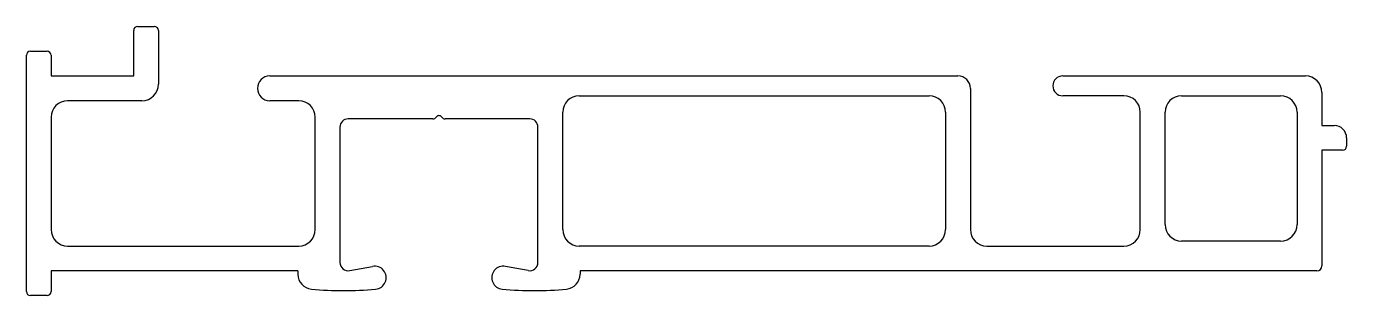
# Model space of a CAD drawing. Extents: x 2730.4 to 2810.4, y 1846.3 to 1862.6.
import ezdxf

# ---------------------------------------------------------------- set-up
doc = ezdxf.new("R2010")
doc.units = 0
doc.layers.get('0').update_dxf_attribs({"linetype": 'CONTINUOUS'})

msp = doc.modelspace()

# ---------------------------------------------------------------- linework, layer by layer
for p, q in [((2737.129, 1862.608), (2738.129, 1862.608)), ((2736.879, 1859.608), (2736.879, 1862.358)), ((2738.379, 1862.358), (2738.379, 1859.108)), ((2730.379, 1846.558), (2730.379, 1860.858)), ((2730.629, 1861.108), (2731.629, 1861.108)), ((2731.879, 1860.858), (2731.879, 1859.608)), ((2731.879, 1859.608), (2736.879, 1859.608)), ((2745.129, 1859.608), (2786.829, 1859.608)), ((2793.179, 1859.608), (2807.879, 1859.608)), ((2763.879, 1858.408), (2785.079, 1858.408)), ((2787.579, 1858.858), (2787.579, 1850.308)), ((2796.879, 1858.408), (2793.179, 1858.408)), ((2800.379, 1858.408), (2806.379, 1858.408)), ((2808.879, 1858.608), (2808.879, 1856.608)), ((2737.379, 1858.108), (2732.879, 1858.108)), ((2746.879, 1858.108), (2745.129, 1858.108)), ((2731.879, 1857.108), (2731.879, 1850.308)), ((2747.879, 1850.308), (2747.879, 1857.108)), ((2755.005, 1857.008), (2749.879, 1857.008)), ((2760.879, 1857.008), (2755.753, 1857.008)), ((2762.879, 1850.308), (2762.879, 1857.408)), ((2786.079, 1857.408), (2786.079, 1850.308)), ((2797.879, 1850.308), (2797.879, 1857.408)), ((2799.379, 1850.608), (2799.379, 1857.408)), ((2807.379, 1857.408), (2807.379, 1850.608)), ((2749.379, 1856.508), (2749.379, 1848.312)), ((2761.379, 1848.312), (2761.379, 1856.508)), ((2808.879, 1856.608), (2809.629, 1856.608)), ((2810.379, 1855.858), (2810.379, 1855.358)), ((2810.129, 1855.108), (2808.879, 1855.108)), ((2808.879, 1855.108), (2808.879, 1848.108)), ((2806.379, 1849.608), (2800.379, 1849.608)), ((2732.879, 1849.308), (2746.879, 1849.308)), ((2785.079, 1849.308), (2763.879, 1849.308)), ((2788.579, 1849.308), (2796.879, 1849.308)), ((2749.971, 1847.821), (2751.35, 1848.079)), ((2760.787, 1847.821), (2759.408, 1848.079)), ((2731.879, 1847.808), (2731.879, 1846.558)), ((2746.83, 1847.808), (2731.879, 1847.808)), ((2746.83, 1847.808), (2746.83, 1847.596)), ((2808.579, 1847.808), (2763.927, 1847.808)), ((2763.927, 1847.808), (2763.927, 1847.596)), ((2731.629, 1846.308), (2730.629, 1846.308))]:
    msp.add_line(p, q)
for centre, radius, start, end in [((2737.129, 1862.358), 0.25, 90, 180), ((2738.129, 1862.358), 0.25, 0, 90), ((2730.629, 1860.858), 0.25, 90, 180), ((2731.629, 1860.858), 0.25, 0, 90), ((2745.129, 1858.858), 0.75, 90, 270), ((2786.829, 1858.858), 0.75, 0, 90), ((2793.179, 1859.008), 0.6, 90, 270), ((2807.879, 1858.608), 1, 0, 90), ((2737.379, 1859.108), 1, 270, 0), ((2763.879, 1857.408), 1, 90, 180), ((2785.079, 1857.408), 1, 0, 90), ((2796.879, 1857.408), 1, 0, 90), ((2800.379, 1857.408), 1, 90, 180), ((2806.379, 1857.408), 1, 0, 90), ((2732.879, 1857.108), 1, 90, 180), ((2746.879, 1857.108), 1, 0, 90), ((2749.879, 1856.508), 0.5, 90, 180), ((2755.005, 1857.258), 0.25, 270, 326.25101), ((2755.379, 1857.008), 0.2, 33.74899, 146.25101), ((2755.753, 1857.258), 0.25, 213.74899, 270), ((2760.879, 1856.508), 0.5, 0, 90), ((2809.629, 1855.858), 0.75, 0, 90), ((2810.129, 1855.358), 0.25, 270, 0), ((2800.379, 1850.608), 1, 180, 270), ((2806.379, 1850.608), 1, 270, 0), ((2732.879, 1850.308), 1, 180, 270), ((2746.879, 1850.308), 1, 270, 0), ((2763.879, 1850.308), 1, 180, 270), ((2785.079, 1850.308), 1, 270, 0), ((2788.579, 1850.308), 1, 180, 270), ((2796.879, 1850.308), 1, 270, 0), ((2749.879, 1848.312), 0.5, 180, 280.59654), ((2751.479, 1847.391), 0.7, 275.10276, 100.59654), ((2759.279, 1847.391), 0.7, 79.40346, 264.89724), ((2760.879, 1848.312), 0.5, 259.40346, 0), ((2808.579, 1848.108), 0.3, 270, 0), ((2747.73, 1847.596), 0.9, 180, 264.71203), ((2763.027, 1847.596), 0.9, 275.28797, 0), ((2730.629, 1846.558), 0.25, 180, 270), ((2731.629, 1846.558), 0.25, 270, 0), ((2749.629, 1868.108), 21.5, 264.71203, 275.10276), ((2761.129, 1868.108), 21.5, 264.89724, 275.28797)]:
    msp.add_arc(centre, radius, start, end)

doc.saveas('drawing.dxf')
